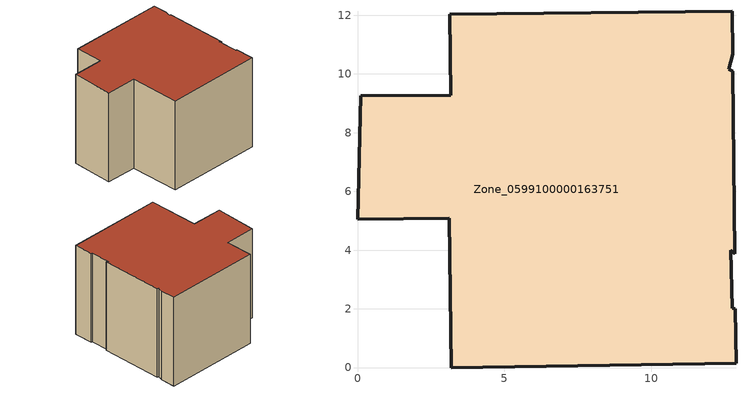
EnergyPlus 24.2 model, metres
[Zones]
Zone_0599100000163751
 floor ground (C_G): 12.64,10.15 12.78,10.1 12.85,3.87 12.71,4 12.76,2.02 12.87,2.01 12.89,0.14 3.19,0 3.12,5.09 0,5.05 0.11,9.25 3.18,9.28 3.14,12.03 12.76,12.13 12.78,10.67 z0
 wall outside (C_F): 12.76,2.02 12.71,4 12.85,3.87 12.78,10.1 12.64,10.15 12.78,10.67 12.76,12.13 3.14,12.03 3.18,9.28 0.11,9.25 0,5.05 3.12,5.09 3.19,0 12.89,0.14 12.87,2.01 12.76,2.02 z0:9.29
 roof outside (C_R): 12.78,10.67 12.76,12.13 3.14,12.03 3.18,9.28 0.11,9.25 0,5.05 3.12,5.09 3.19,0 12.89,0.14 12.87,2.01 12.76,2.02 12.71,4 12.85,3.87 12.78,10.1 12.64,10.15 z9.29
[BUILDING]
Pand.0599100000163751: North Axis=0; Terrain=City; Loads Convergence Tolerance Value=0.04; Temperature Convergence Tolerance Value=0.4; Solar Distribution=FullExterior; Maximum Number of Warmup Days=25; Minimum Number of Warmup Days=1
[Site:Location]
Rotterdam.The.Hague.AP_ZH_NLD Design_Conditions: Latitude=51.96; Longitude=4.45; Time Zone=1; Elevation=-4.5
[SITE:GROUNDTEMPERATURE:BUILDINGSURFACE]
18, 18, 18, 18, 18, 18, 18, 18, 18, 18, 18, 18
[MATERIAL] Thermal Absorptance=0.9; Solar Absorptance=0.7; Visible Absorptance=0.7
Name | Roughness | Thickness | Conductivity | Density | Specific Heat
G.D.1965 | MediumSmooth | 0.15 | 1 | 540 | 1210
F.D.1965 | Rough | 0.3 | 0.857143 | 1920 | 840
R.D.1965 | MediumRough | 0.2 | 0.08 | 1500 | 1000
[CONSTRUCTION]
C_G: G.D.1965
C_F: F.D.1965
C_R: R.D.1965
[ZONE]
Zone_0599100000163751: Type=1; Multiplier=1; Ceiling Height=Autocalculate; Volume=Autocalculate; Floor Area=autocalculate; Part of Total Floor Area=Yes
[ZONEINFILTRATION:DESIGNFLOWRATE]
Infil_Zone_0599100000163751: Zone or ZoneList or Space or SpaceList=Zone_0599100000163751; Schedule=AlwaysOn; Design Flow Rate Calculation Method=Flow/Area; Flow Rate per Floor Area=0.0042; Constant Term Coefficient=1; Temperature Term Coefficient=0; Velocity Term Coefficient=0; Velocity Squared Term Coefficient=0
[HVACTEMPLATE:ZONE:IDEALLOADSAIRSYSTEM]
Zone_0599100000163751: Maximum Heating Supply Air Temperature=50; Minimum Cooling Supply Air Temperature=13; Maximum Heating Supply Air Humidity Ratio=0.0156; Minimum Cooling Supply Air Humidity Ratio=0.0077; Heating Limit=NoLimit; Cooling Limit=NoLimit; Dehumidification Control Type=ConstantSensibleHeatRatio; Cooling Sensible Heat Ratio=0.7; Dehumidification Setpoint=60; Humidification Control Type=None; Humidification Setpoint=30; Outdoor Air Method=None; Outdoor Air Flow Rate per Person=0.00944; Outdoor Air Flow Rate per Zone Floor Area=0; Outdoor Air Flow Rate per Zone=0; Demand Controlled Ventilation Type=None; Outdoor Air Economizer Type=NoEconomizer; Heat Recovery Type=None; Sensible Heat Recovery Effectiveness=0.7; Latent Heat Recovery Effectiveness=0.65
[ZONECONTROL:THERMOSTAT]
ThermostatControl_Zone_0599100000163751: Zone or ZoneList=Zone_0599100000163751; Control Type Schedule=DualSetpointControlType; Control 1=Thermostat_Zone_0599100000163751; Temperature Difference Between Cutout And Setpoint=0
[THERMOSTATSETPOINT:DUALSETPOINT]
Thermostat_Zone_0599100000163751: Heating Setpoint Temperature Schedule=HeatingSetpoint_Zone_0599100000163751; Cooling Setpoint Temperature Schedule=CoolingSetpoint_Zone_0599100000163751
[SCHEDULE:COMPACT]
HeatingSetpoint_Zone_0599100000163751: Through: 12/31, For: AllDays, Until: 24:00, 21
CoolingSetpoint_Zone_0599100000163751: Through: 12/31, For: AllDays, Until: 24:00, 24
DualSetpointControlType: Through: 12/31, For: AllDays, Until: 24:00, 4
AlwaysOn: Through: 12/31, For: AllDays, Until: 24:00, 1
